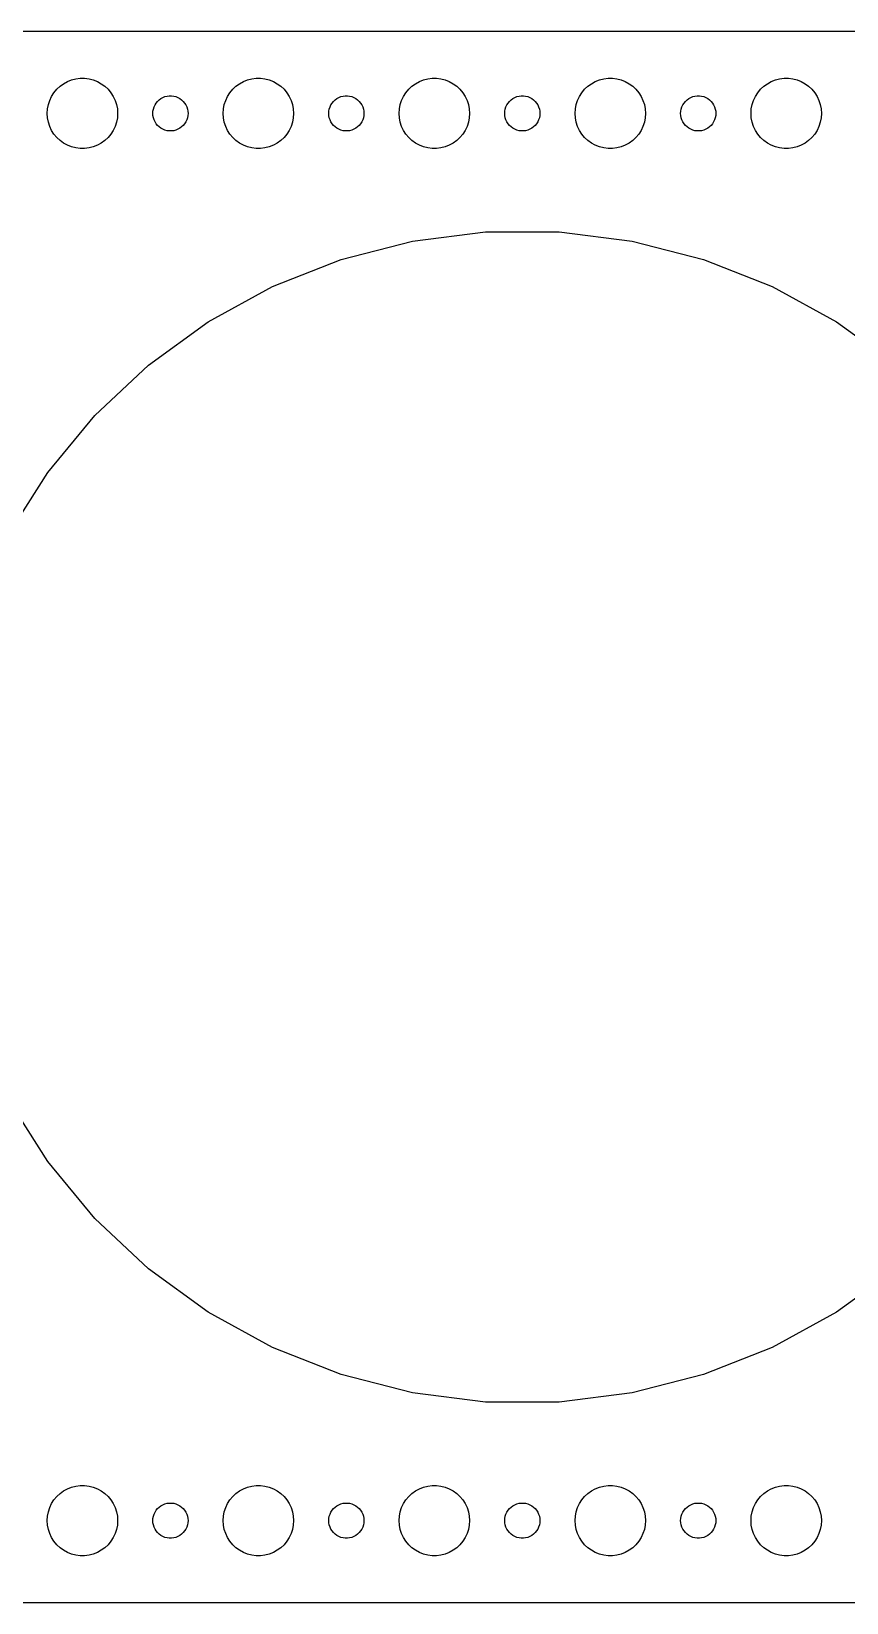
# Model space of a CAD drawing. Header units: metres. Extents: x -270 to 270, y -67 to 67.
# Drawn here: x 63.2 to 132.6, y -67 to 67 of the extents above; entities that cross this region are included whole.
import ezdxf

# ---------------------------------------------------------------- set-up
doc = ezdxf.new("R2010")
doc.units = ezdxf.units.M

msp = doc.modelspace()

# ---------------------------------------------------------------- linework, layer by layer
for p, q in [((264.814, 66.9901), (-264.814, 66.9901)), ((66.9379, 62.9469), (67.3116, 62.9941)), ((67.3116, 62.9941), (67.6884, 62.9941)), ((67.6884, 62.9941), (68.0621, 62.9469)), ((81.9379, 62.9469), (82.3116, 62.9941)), ((82.3116, 62.9941), (82.6884, 62.9941)), ((82.6884, 62.9941), (83.0621, 62.9469)), ((96.9379, 62.9469), (97.3116, 62.9941)), ((97.3116, 62.9941), (97.6884, 62.9941)), ((97.6884, 62.9941), (98.0621, 62.9469)), ((111.938, 62.9469), (112.312, 62.9941)), ((112.312, 62.9941), (112.688, 62.9941)), ((112.688, 62.9941), (113.062, 62.9469)), ((126.938, 62.9469), (127.312, 62.9941)), ((127.312, 62.9941), (127.688, 62.9941)), ((127.688, 62.9941), (128.062, 62.9469)), ((64.8711, 61.4453), (65.073, 61.7634)), ((65.073, 61.7634), (65.3131, 62.0536)), ((65.3131, 62.0536), (65.5877, 62.3115)), ((65.5877, 62.3115), (65.8925, 62.533)), ((65.8925, 62.533), (66.2227, 62.7145)), ((66.2227, 62.7145), (66.573, 62.8532)), ((66.573, 62.8532), (66.9379, 62.9469)), ((68.0621, 62.9469), (68.427, 62.8532)), ((68.427, 62.8532), (68.7773, 62.7145)), ((68.7773, 62.7145), (69.1075, 62.533)), ((69.1075, 62.533), (69.4123, 62.3115)), ((69.4123, 62.3115), (69.6869, 62.0536)), ((69.6869, 62.0536), (69.927, 61.7634)), ((69.927, 61.7634), (70.1289, 61.4453)), ((79.8711, 61.4453), (80.073, 61.7634)), ((80.073, 61.7634), (80.3131, 62.0536)), ((80.3131, 62.0536), (80.5877, 62.3115)), ((80.5877, 62.3115), (80.8925, 62.533)), ((80.8925, 62.533), (81.2227, 62.7145)), ((81.2227, 62.7145), (81.573, 62.8532)), ((81.573, 62.8532), (81.9379, 62.9469)), ((83.0621, 62.9469), (83.427, 62.8532)), ((83.427, 62.8532), (83.7773, 62.7145)), ((83.7773, 62.7145), (84.1075, 62.533)), ((84.1075, 62.533), (84.4123, 62.3115)), ((84.4123, 62.3115), (84.6869, 62.0536)), ((84.6869, 62.0536), (84.927, 61.7634)), ((84.927, 61.7634), (85.1289, 61.4453)), ((94.8711, 61.4453), (95.073, 61.7634)), ((95.073, 61.7634), (95.3131, 62.0536)), ((95.3131, 62.0536), (95.5877, 62.3115)), ((95.5877, 62.3115), (95.8925, 62.533)), ((95.8925, 62.533), (96.2227, 62.7145)), ((96.2227, 62.7145), (96.573, 62.8532)), ((96.573, 62.8532), (96.9379, 62.9469)), ((98.0621, 62.9469), (98.427, 62.8532)), ((98.427, 62.8532), (98.7773, 62.7145)), ((98.7773, 62.7145), (99.1075, 62.533)), ((99.1075, 62.533), (99.4123, 62.3115)), ((99.4123, 62.3115), (99.6869, 62.0536)), ((99.6869, 62.0536), (99.927, 61.7634)), ((99.927, 61.7634), (100.129, 61.4453)), ((109.871, 61.4453), (110.073, 61.7634)), ((110.073, 61.7634), (110.313, 62.0536)), ((110.313, 62.0536), (110.588, 62.3115)), ((110.588, 62.3115), (110.893, 62.533)), ((110.893, 62.533), (111.223, 62.7145)), ((111.223, 62.7145), (111.573, 62.8532)), ((111.573, 62.8532), (111.938, 62.9469)), ((113.062, 62.9469), (113.427, 62.8532)), ((113.427, 62.8532), (113.777, 62.7145)), ((113.777, 62.7145), (114.107, 62.533)), ((114.107, 62.533), (114.412, 62.3115)), ((114.412, 62.3115), (114.687, 62.0536)), ((114.687, 62.0536), (114.927, 61.7634)), ((114.927, 61.7634), (115.129, 61.4453)), ((124.871, 61.4453), (125.073, 61.7634)), ((125.073, 61.7634), (125.313, 62.0536)), ((125.313, 62.0536), (125.588, 62.3115)), ((125.588, 62.3115), (125.893, 62.533)), ((125.893, 62.533), (126.223, 62.7145)), ((126.223, 62.7145), (126.573, 62.8532)), ((126.573, 62.8532), (126.938, 62.9469)), ((128.062, 62.9469), (128.427, 62.8532)), ((128.427, 62.8532), (128.777, 62.7145)), ((128.777, 62.7145), (129.107, 62.533)), ((129.107, 62.533), (129.412, 62.3115)), ((129.412, 62.3115), (129.687, 62.0536)), ((129.687, 62.0536), (129.927, 61.7634)), ((129.927, 61.7634), (130.129, 61.4453)), ((64.5, 60), (64.5237, 60.376)), ((64.5237, 60.376), (64.5943, 60.7461)), ((64.5943, 60.7461), (64.7107, 61.1044)), ((64.7107, 61.1044), (64.8711, 61.4453)), ((70.1289, 61.4453), (70.2893, 61.1044)), ((70.2893, 61.1044), (70.4057, 60.7461)), ((70.4057, 60.7461), (70.4763, 60.376)), ((70.4763, 60.376), (70.5, 60)), ((73.5118, 60.188), (73.5471, 60.373)), ((73.5471, 60.373), (73.6053, 60.5522)), ((73.6053, 60.5522), (73.6855, 60.7226)), ((73.6855, 60.7226), (73.7865, 60.8817)), ((73.7865, 60.8817), (73.9065, 61.0268)), ((73.9065, 61.0268), (74.0439, 61.1558)), ((74.0439, 61.1558), (74.1963, 61.2665)), ((74.1963, 61.2665), (74.3613, 61.3572)), ((74.3613, 61.3572), (74.5365, 61.4266)), ((74.5365, 61.4266), (74.7189, 61.4734)), ((74.7189, 61.4734), (74.9058, 61.497)), ((74.9058, 61.497), (75.0942, 61.497)), ((75.0942, 61.497), (75.2811, 61.4734)), ((75.2811, 61.4734), (75.4635, 61.4266)), ((75.4635, 61.4266), (75.6387, 61.3572)), ((75.6387, 61.3572), (75.8037, 61.2665)), ((75.8037, 61.2665), (75.9561, 61.1558)), ((75.9561, 61.1558), (76.0934, 61.0268)), ((76.0934, 61.0268), (76.2135, 60.8817)), ((76.2135, 60.8817), (76.3145, 60.7226)), ((76.3145, 60.7226), (76.3947, 60.5522)), ((76.3947, 60.5522), (76.4529, 60.373)), ((76.4529, 60.373), (76.4882, 60.188)), ((79.5, 60), (79.5237, 60.376)), ((79.5237, 60.376), (79.5943, 60.7461)), ((79.5943, 60.7461), (79.7107, 61.1044)), ((79.7107, 61.1044), (79.8711, 61.4453)), ((85.1289, 61.4453), (85.2893, 61.1044)), ((85.2893, 61.1044), (85.4057, 60.7461)), ((85.4057, 60.7461), (85.4763, 60.376)), ((85.4763, 60.376), (85.5, 60)), ((88.5118, 60.188), (88.5471, 60.373)), ((88.5471, 60.373), (88.6053, 60.5522)), ((88.6053, 60.5522), (88.6855, 60.7226)), ((88.6855, 60.7226), (88.7865, 60.8817)), ((88.7865, 60.8817), (88.9065, 61.0268)), ((88.9065, 61.0268), (89.0439, 61.1558)), ((89.0439, 61.1558), (89.1963, 61.2665)), ((89.1963, 61.2665), (89.3613, 61.3572)), ((89.3613, 61.3572), (89.5365, 61.4266)), ((89.5365, 61.4266), (89.7189, 61.4734)), ((89.7189, 61.4734), (89.9058, 61.497)), ((89.9058, 61.497), (90.0942, 61.497)), ((90.0942, 61.497), (90.2811, 61.4734)), ((90.2811, 61.4734), (90.4635, 61.4266)), ((90.4635, 61.4266), (90.6387, 61.3572)), ((90.6387, 61.3572), (90.8037, 61.2665)), ((90.8037, 61.2665), (90.9561, 61.1558)), ((90.9561, 61.1558), (91.0934, 61.0268)), ((91.0934, 61.0268), (91.2135, 60.8817)), ((91.2135, 60.8817), (91.3145, 60.7226)), ((91.3145, 60.7226), (91.3947, 60.5522)), ((91.3947, 60.5522), (91.4529, 60.373)), ((91.4529, 60.373), (91.4882, 60.188)), ((94.5, 60), (94.5237, 60.376)), ((94.5237, 60.376), (94.5943, 60.7461)), ((94.5943, 60.7461), (94.7107, 61.1044)), ((94.7107, 61.1044), (94.8711, 61.4453)), ((100.129, 61.4453), (100.289, 61.1044)), ((100.289, 61.1044), (100.406, 60.7461)), ((100.406, 60.7461), (100.476, 60.376)), ((100.476, 60.376), (100.5, 60)), ((103.512, 60.188), (103.547, 60.373)), ((103.547, 60.373), (103.605, 60.5522)), ((103.605, 60.5522), (103.686, 60.7226)), ((103.686, 60.7226), (103.786, 60.8817)), ((103.786, 60.8817), (103.907, 61.0268)), ((103.907, 61.0268), (104.044, 61.1558)), ((104.044, 61.1558), (104.196, 61.2665)), ((104.196, 61.2665), (104.361, 61.3572)), ((104.361, 61.3572), (104.536, 61.4266)), ((104.536, 61.4266), (104.719, 61.4734)), ((104.719, 61.4734), (104.906, 61.497)), ((104.906, 61.497), (105.094, 61.497)), ((105.094, 61.497), (105.281, 61.4734)), ((105.281, 61.4734), (105.464, 61.4266)), ((105.464, 61.4266), (105.639, 61.3572)), ((105.639, 61.3572), (105.804, 61.2665)), ((105.804, 61.2665), (105.956, 61.1558)), ((105.956, 61.1558), (106.093, 61.0268)), ((106.093, 61.0268), (106.214, 60.8817)), ((106.214, 60.8817), (106.314, 60.7226)), ((106.314, 60.7226), (106.395, 60.5522)), ((106.395, 60.5522), (106.453, 60.373)), ((106.453, 60.373), (106.488, 60.188)), ((109.5, 60), (109.524, 60.376)), ((109.524, 60.376), (109.594, 60.7461)), ((109.594, 60.7461), (109.711, 61.1044)), ((109.711, 61.1044), (109.871, 61.4453)), ((115.129, 61.4453), (115.289, 61.1044)), ((115.289, 61.1044), (115.406, 60.7461)), ((115.406, 60.7461), (115.476, 60.376)), ((115.476, 60.376), (115.5, 60)), ((118.512, 60.188), (118.547, 60.373)), ((118.547, 60.373), (118.605, 60.5522)), ((118.605, 60.5522), (118.686, 60.7226)), ((118.686, 60.7226), (118.786, 60.8817)), ((118.786, 60.8817), (118.907, 61.0268)), ((118.907, 61.0268), (119.044, 61.1558)), ((119.044, 61.1558), (119.196, 61.2665)), ((119.196, 61.2665), (119.361, 61.3572)), ((119.361, 61.3572), (119.536, 61.4266)), ((119.536, 61.4266), (119.719, 61.4734)), ((119.719, 61.4734), (119.906, 61.497)), ((119.906, 61.497), (120.094, 61.497)), ((120.094, 61.497), (120.281, 61.4734)), ((120.281, 61.4734), (120.464, 61.4266)), ((120.464, 61.4266), (120.639, 61.3572)), ((120.639, 61.3572), (120.804, 61.2665)), ((120.804, 61.2665), (120.956, 61.1558)), ((120.956, 61.1558), (121.093, 61.0268)), ((121.093, 61.0268), (121.214, 60.8817)), ((121.214, 60.8817), (121.314, 60.7226)), ((121.314, 60.7226), (121.395, 60.5522)), ((121.395, 60.5522), (121.453, 60.373)), ((121.453, 60.373), (121.488, 60.188)), ((124.5, 60), (124.524, 60.376)), ((124.524, 60.376), (124.594, 60.7461)), ((124.594, 60.7461), (124.711, 61.1044)), ((124.711, 61.1044), (124.871, 61.4453)), ((130.129, 61.4453), (130.289, 61.1044)), ((130.289, 61.1044), (130.406, 60.7461)), ((130.406, 60.7461), (130.476, 60.376)), ((130.476, 60.376), (130.5, 60)), ((64.5237, 59.624), (64.5, 60)), ((64.5943, 59.2539), (64.5237, 59.624)), ((64.7107, 58.8956), (64.5943, 59.2539)), ((70.4057, 59.2539), (70.2893, 58.8956)), ((70.4763, 59.624), (70.4057, 59.2539)), ((70.5, 60), (70.4763, 59.624)), ((73.5, 60), (73.5118, 60.188)), ((73.5118, 59.812), (73.5, 60)), ((73.5471, 59.627), (73.5118, 59.812)), ((73.6053, 59.4478), (73.5471, 59.627)), ((73.6855, 59.2774), (73.6053, 59.4478)), ((73.7865, 59.1183), (73.6855, 59.2774)), ((73.9065, 58.9732), (73.7865, 59.1183)), ((74.0439, 58.8442), (73.9065, 58.9732)), ((76.0934, 58.9732), (75.9561, 58.8442)), ((76.2135, 59.1183), (76.0934, 58.9732)), ((76.3145, 59.2774), (76.2135, 59.1183)), ((76.3947, 59.4478), (76.3145, 59.2774)), ((76.4529, 59.627), (76.3947, 59.4478)), ((76.4882, 59.812), (76.4529, 59.627)), ((76.4882, 60.188), (76.5, 60)), ((76.5, 60), (76.4882, 59.812)), ((79.5237, 59.624), (79.5, 60)), ((79.5943, 59.2539), (79.5237, 59.624)), ((79.7107, 58.8956), (79.5943, 59.2539)), ((85.4057, 59.2539), (85.2893, 58.8956)), ((85.4763, 59.624), (85.4057, 59.2539)), ((85.5, 60), (85.4763, 59.624)), ((88.5, 60), (88.5118, 60.188)), ((88.5118, 59.812), (88.5, 60)), ((88.5471, 59.627), (88.5118, 59.812)), ((88.6053, 59.4478), (88.5471, 59.627)), ((88.6855, 59.2774), (88.6053, 59.4478)), ((88.7865, 59.1183), (88.6855, 59.2774)), ((88.9065, 58.9732), (88.7865, 59.1183)), ((89.0439, 58.8442), (88.9065, 58.9732)), ((91.0934, 58.9732), (90.9561, 58.8442)), ((91.2135, 59.1183), (91.0934, 58.9732)), ((91.3145, 59.2774), (91.2135, 59.1183)), ((91.3947, 59.4478), (91.3145, 59.2774)), ((91.4529, 59.627), (91.3947, 59.4478)), ((91.4882, 59.812), (91.4529, 59.627)), ((91.4882, 60.188), (91.5, 60)), ((91.5, 60), (91.4882, 59.812)), ((94.5237, 59.624), (94.5, 60)), ((94.5943, 59.2539), (94.5237, 59.624)), ((94.7107, 58.8956), (94.5943, 59.2539)), ((100.406, 59.2539), (100.289, 58.8956)), ((100.476, 59.624), (100.406, 59.2539)), ((100.5, 60), (100.476, 59.624)), ((103.5, 60), (103.512, 60.188)), ((103.512, 59.812), (103.5, 60)), ((103.547, 59.627), (103.512, 59.812)), ((103.605, 59.4478), (103.547, 59.627)), ((103.686, 59.2774), (103.605, 59.4478)), ((103.786, 59.1183), (103.686, 59.2774)), ((103.907, 58.9732), (103.786, 59.1183)), ((104.044, 58.8442), (103.907, 58.9732)), ((106.093, 58.9732), (105.956, 58.8442)), ((106.214, 59.1183), (106.093, 58.9732)), ((106.314, 59.2774), (106.214, 59.1183)), ((106.395, 59.4478), (106.314, 59.2774)), ((106.453, 59.627), (106.395, 59.4478)), ((106.488, 59.812), (106.453, 59.627)), ((106.488, 60.188), (106.5, 60)), ((106.5, 60), (106.488, 59.812)), ((109.524, 59.624), (109.5, 60)), ((109.594, 59.2539), (109.524, 59.624)), ((109.711, 58.8956), (109.594, 59.2539)), ((115.406, 59.2539), (115.289, 58.8956)), ((115.476, 59.624), (115.406, 59.2539)), ((115.5, 60), (115.476, 59.624)), ((118.5, 60), (118.512, 60.188)), ((118.512, 59.812), (118.5, 60)), ((118.547, 59.627), (118.512, 59.812)), ((118.605, 59.4478), (118.547, 59.627)), ((118.686, 59.2774), (118.605, 59.4478)), ((118.786, 59.1183), (118.686, 59.2774)), ((118.907, 58.9732), (118.786, 59.1183)), ((119.044, 58.8442), (118.907, 58.9732)), ((121.093, 58.9732), (120.956, 58.8442)), ((121.214, 59.1183), (121.093, 58.9732)), ((121.314, 59.2774), (121.214, 59.1183)), ((121.395, 59.4478), (121.314, 59.2774)), ((121.453, 59.627), (121.395, 59.4478)), ((121.488, 59.812), (121.453, 59.627)), ((121.488, 60.188), (121.5, 60)), ((121.5, 60), (121.488, 59.812)), ((124.524, 59.624), (124.5, 60)), ((124.594, 59.2539), (124.524, 59.624)), ((124.711, 58.8956), (124.594, 59.2539)), ((130.406, 59.2539), (130.289, 58.8956)), ((130.476, 59.624), (130.406, 59.2539)), ((130.5, 60), (130.476, 59.624)), ((64.8711, 58.5547), (64.7107, 58.8956)), ((65.073, 58.2366), (64.8711, 58.5547)), ((65.3131, 57.9464), (65.073, 58.2366)), ((65.5877, 57.6885), (65.3131, 57.9464)), ((65.8925, 57.467), (65.5877, 57.6885)), ((69.4123, 57.6885), (69.1075, 57.467)), ((69.6869, 57.9464), (69.4123, 57.6885)), ((69.927, 58.2366), (69.6869, 57.9464)), ((70.1289, 58.5547), (69.927, 58.2366)), ((70.2893, 58.8956), (70.1289, 58.5547)), ((74.1963, 58.7335), (74.0439, 58.8442)), ((74.3613, 58.6428), (74.1963, 58.7335)), ((74.5365, 58.5734), (74.3613, 58.6428)), ((74.7189, 58.5266), (74.5365, 58.5734)), ((74.9058, 58.503), (74.7189, 58.5266)), ((75.0942, 58.503), (74.9058, 58.503)), ((75.2811, 58.5266), (75.0942, 58.503)), ((75.4635, 58.5734), (75.2811, 58.5266)), ((75.6387, 58.6428), (75.4635, 58.5734)), ((75.8037, 58.7335), (75.6387, 58.6428)), ((75.9561, 58.8442), (75.8037, 58.7335)), ((79.8711, 58.5547), (79.7107, 58.8956)), ((80.073, 58.2366), (79.8711, 58.5547)), ((80.3131, 57.9464), (80.073, 58.2366)), ((80.5877, 57.6885), (80.3131, 57.9464)), ((80.8925, 57.467), (80.5877, 57.6885)), ((84.4123, 57.6885), (84.1075, 57.467)), ((84.6869, 57.9464), (84.4123, 57.6885)), ((84.927, 58.2366), (84.6869, 57.9464)), ((85.1289, 58.5547), (84.927, 58.2366)), ((85.2893, 58.8956), (85.1289, 58.5547)), ((89.1963, 58.7335), (89.0439, 58.8442)), ((89.3613, 58.6428), (89.1963, 58.7335)), ((89.5365, 58.5734), (89.3613, 58.6428)), ((89.7189, 58.5266), (89.5365, 58.5734)), ((89.9058, 58.503), (89.7189, 58.5266)), ((90.0942, 58.503), (89.9058, 58.503)), ((90.2811, 58.5266), (90.0942, 58.503)), ((90.4635, 58.5734), (90.2811, 58.5266)), ((90.6387, 58.6428), (90.4635, 58.5734)), ((90.8037, 58.7335), (90.6387, 58.6428)), ((90.9561, 58.8442), (90.8037, 58.7335)), ((94.8711, 58.5547), (94.7107, 58.8956)), ((95.073, 58.2366), (94.8711, 58.5547)), ((95.3131, 57.9464), (95.073, 58.2366)), ((95.5877, 57.6885), (95.3131, 57.9464)), ((95.8925, 57.467), (95.5877, 57.6885)), ((99.4123, 57.6885), (99.1075, 57.467)), ((99.6869, 57.9464), (99.4123, 57.6885)), ((99.927, 58.2366), (99.6869, 57.9464)), ((100.129, 58.5547), (99.927, 58.2366)), ((100.289, 58.8956), (100.129, 58.5547)), ((104.196, 58.7335), (104.044, 58.8442)), ((104.361, 58.6428), (104.196, 58.7335)), ((104.536, 58.5734), (104.361, 58.6428)), ((104.719, 58.5266), (104.536, 58.5734)), ((104.906, 58.503), (104.719, 58.5266)), ((105.094, 58.503), (104.906, 58.503)), ((105.281, 58.5266), (105.094, 58.503)), ((105.464, 58.5734), (105.281, 58.5266)), ((105.639, 58.6428), (105.464, 58.5734)), ((105.804, 58.7335), (105.639, 58.6428)), ((105.956, 58.8442), (105.804, 58.7335)), ((109.871, 58.5547), (109.711, 58.8956)), ((110.073, 58.2366), (109.871, 58.5547)), ((110.313, 57.9464), (110.073, 58.2366)), ((110.588, 57.6885), (110.313, 57.9464)), ((110.893, 57.467), (110.588, 57.6885)), ((114.412, 57.6885), (114.107, 57.467)), ((114.687, 57.9464), (114.412, 57.6885)), ((114.927, 58.2366), (114.687, 57.9464)), ((115.129, 58.5547), (114.927, 58.2366)), ((115.289, 58.8956), (115.129, 58.5547)), ((119.196, 58.7335), (119.044, 58.8442)), ((119.361, 58.6428), (119.196, 58.7335)), ((119.536, 58.5734), (119.361, 58.6428)), ((119.719, 58.5266), (119.536, 58.5734)), ((119.906, 58.503), (119.719, 58.5266)), ((120.094, 58.503), (119.906, 58.503)), ((120.281, 58.5266), (120.094, 58.503)), ((120.464, 58.5734), (120.281, 58.5266)), ((120.639, 58.6428), (120.464, 58.5734)), ((120.804, 58.7335), (120.639, 58.6428)), ((120.956, 58.8442), (120.804, 58.7335)), ((124.871, 58.5547), (124.711, 58.8956)), ((125.073, 58.2366), (124.871, 58.5547)), ((125.313, 57.9464), (125.073, 58.2366)), ((125.588, 57.6885), (125.313, 57.9464)), ((125.893, 57.467), (125.588, 57.6885)), ((129.412, 57.6885), (129.107, 57.467)), ((129.687, 57.9464), (129.412, 57.6885)), ((129.927, 58.2366), (129.687, 57.9464)), ((130.129, 58.5547), (129.927, 58.2366)), ((130.289, 58.8956), (130.129, 58.5547)), ((66.2227, 57.2855), (65.8925, 57.467)), ((66.573, 57.1468), (66.2227, 57.2855)), ((66.9379, 57.0531), (66.573, 57.1468)), ((67.3116, 57.0059), (66.9379, 57.0531)), ((67.6884, 57.0059), (67.3116, 57.0059)), ((68.0621, 57.0531), (67.6884, 57.0059)), ((68.427, 57.1468), (68.0621, 57.0531)), ((68.7773, 57.2855), (68.427, 57.1468)), ((69.1075, 57.467), (68.7773, 57.2855)), ((81.2227, 57.2855), (80.8925, 57.467)), ((81.573, 57.1468), (81.2227, 57.2855)), ((81.9379, 57.0531), (81.573, 57.1468)), ((82.3116, 57.0059), (81.9379, 57.0531)), ((82.6884, 57.0059), (82.3116, 57.0059)), ((83.0621, 57.0531), (82.6884, 57.0059)), ((83.427, 57.1468), (83.0621, 57.0531)), ((83.7773, 57.2855), (83.427, 57.1468)), ((84.1075, 57.467), (83.7773, 57.2855)), ((96.2227, 57.2855), (95.8925, 57.467)), ((96.573, 57.1468), (96.2227, 57.2855)), ((96.9379, 57.0531), (96.573, 57.1468)), ((97.3116, 57.0059), (96.9379, 57.0531)), ((97.6884, 57.0059), (97.3116, 57.0059)), ((98.0621, 57.0531), (97.6884, 57.0059)), ((98.427, 57.1468), (98.0621, 57.0531)), ((98.7773, 57.2855), (98.427, 57.1468)), ((99.1075, 57.467), (98.7773, 57.2855)), ((111.223, 57.2855), (110.893, 57.467)), ((111.573, 57.1468), (111.223, 57.2855)), ((111.938, 57.0531), (111.573, 57.1468)), ((112.312, 57.0059), (111.938, 57.0531)), ((112.688, 57.0059), (112.312, 57.0059)), ((113.062, 57.0531), (112.688, 57.0059)), ((113.427, 57.1468), (113.062, 57.0531)), ((113.777, 57.2855), (113.427, 57.1468)), ((114.107, 57.467), (113.777, 57.2855)), ((126.223, 57.2855), (125.893, 57.467)), ((126.573, 57.1468), (126.223, 57.2855)), ((126.938, 57.0531), (126.573, 57.1468)), ((127.312, 57.0059), (126.938, 57.0531)), ((127.688, 57.0059), (127.312, 57.0059)), ((128.062, 57.0531), (127.688, 57.0059)), ((128.427, 57.1468), (128.062, 57.0531)), ((128.777, 57.2855), (128.427, 57.1468)), ((129.107, 57.467), (128.777, 57.2855)), ((95.6309, 49.1143), (101.86, 49.9013)), ((101.86, 49.9013), (108.14, 49.9013)), ((108.14, 49.9013), (114.369, 49.1143)), ((89.5491, 47.5528), (95.6309, 49.1143)), ((114.369, 49.1143), (120.451, 47.5528)), ((83.711, 45.2413), (89.5491, 47.5528)), ((120.451, 47.5528), (126.289, 45.2413)), ((78.2087, 42.2164), (83.711, 45.2413)), ((126.289, 45.2413), (131.791, 42.2164)), ((73.1288, 38.5257), (78.2087, 42.2164)), ((131.791, 42.2164), (136.871, 38.5257)), ((68.5516, 34.2274), (73.1288, 38.5257)), ((64.5491, 29.3893), (68.5516, 34.2274)), ((61.1847, 24.0877), (64.5491, 29.3893)), ((64.5491, -29.3893), (61.1847, -24.0877)), ((68.5516, -34.2274), (64.5491, -29.3893)), ((73.1288, -38.5257), (68.5516, -34.2274)), ((78.2087, -42.2164), (73.1288, -38.5257)), ((136.871, -38.5257), (131.791, -42.2164)), ((83.711, -45.2413), (78.2087, -42.2164)), ((131.791, -42.2164), (126.289, -45.2413)), ((89.5491, -47.5528), (83.711, -45.2413)), ((126.289, -45.2413), (120.451, -47.5528)), ((95.6309, -49.1143), (89.5491, -47.5528)), ((120.451, -47.5528), (114.369, -49.1143)), ((101.86, -49.9013), (95.6309, -49.1143)), ((114.369, -49.1143), (108.14, -49.9013)), ((108.14, -49.9013), (101.86, -49.9013)), ((65.5877, -57.6885), (65.8925, -57.467)), ((65.8925, -57.467), (66.2227, -57.2855)), ((66.2227, -57.2855), (66.573, -57.1468)), ((66.573, -57.1468), (66.9379, -57.0531)), ((66.9379, -57.0531), (67.3116, -57.0059)), ((67.3116, -57.0059), (67.6884, -57.0059)), ((67.6884, -57.0059), (68.0621, -57.0531)), ((68.0621, -57.0531), (68.427, -57.1468)), ((68.427, -57.1468), (68.7773, -57.2855)), ((68.7773, -57.2855), (69.1075, -57.467)), ((69.1075, -57.467), (69.4123, -57.6885)), ((80.5877, -57.6885), (80.8925, -57.467)), ((80.8925, -57.467), (81.2227, -57.2855)), ((81.2227, -57.2855), (81.573, -57.1468)), ((81.573, -57.1468), (81.9379, -57.0531)), ((81.9379, -57.0531), (82.3116, -57.0059)), ((82.3116, -57.0059), (82.6884, -57.0059)), ((82.6884, -57.0059), (83.0621, -57.0531)), ((83.0621, -57.0531), (83.427, -57.1468)), ((83.427, -57.1468), (83.7773, -57.2855)), ((83.7773, -57.2855), (84.1075, -57.467)), ((84.1075, -57.467), (84.4123, -57.6885)), ((95.5877, -57.6885), (95.8925, -57.467)), ((95.8925, -57.467), (96.2227, -57.2855)), ((96.2227, -57.2855), (96.573, -57.1468)), ((96.573, -57.1468), (96.9379, -57.0531)), ((96.9379, -57.0531), (97.3116, -57.0059)), ((97.3116, -57.0059), (97.6884, -57.0059)), ((97.6884, -57.0059), (98.0621, -57.0531)), ((98.0621, -57.0531), (98.427, -57.1468)), ((98.427, -57.1468), (98.7773, -57.2855)), ((98.7773, -57.2855), (99.1075, -57.467)), ((99.1075, -57.467), (99.4123, -57.6885)), ((110.588, -57.6885), (110.893, -57.467)), ((110.893, -57.467), (111.223, -57.2855)), ((111.223, -57.2855), (111.573, -57.1468)), ((111.573, -57.1468), (111.938, -57.0531)), ((111.938, -57.0531), (112.312, -57.0059)), ((112.312, -57.0059), (112.688, -57.0059)), ((112.688, -57.0059), (113.062, -57.0531)), ((113.062, -57.0531), (113.427, -57.1468)), ((113.427, -57.1468), (113.777, -57.2855)), ((113.777, -57.2855), (114.107, -57.467)), ((114.107, -57.467), (114.412, -57.6885)), ((125.588, -57.6885), (125.893, -57.467)), ((125.893, -57.467), (126.223, -57.2855)), ((126.223, -57.2855), (126.573, -57.1468)), ((126.573, -57.1468), (126.938, -57.0531)), ((126.938, -57.0531), (127.312, -57.0059)), ((127.312, -57.0059), (127.688, -57.0059)), ((127.688, -57.0059), (128.062, -57.0531)), ((128.062, -57.0531), (128.427, -57.1468)), ((128.427, -57.1468), (128.777, -57.2855)), ((128.777, -57.2855), (129.107, -57.467)), ((129.107, -57.467), (129.412, -57.6885)), ((64.5943, -59.2539), (64.7107, -58.8956)), ((64.7107, -58.8956), (64.8711, -58.5547)), ((64.8711, -58.5547), (65.073, -58.2366)), ((65.073, -58.2366), (65.3131, -57.9464)), ((65.3131, -57.9464), (65.5877, -57.6885)), ((69.4123, -57.6885), (69.6869, -57.9464)), ((69.6869, -57.9464), (69.927, -58.2366)), ((69.927, -58.2366), (70.1289, -58.5547)), ((70.1289, -58.5547), (70.2893, -58.8956)), ((70.2893, -58.8956), (70.4057, -59.2539)), ((73.9065, -58.9732), (74.0439, -58.8442)), ((74.0439, -58.8442), (74.1963, -58.7335)), ((74.1963, -58.7335), (74.3613, -58.6428)), ((74.3613, -58.6428), (74.5365, -58.5734)), ((74.5365, -58.5734), (74.7189, -58.5266)), ((74.7189, -58.5266), (74.9058, -58.503)), ((74.9058, -58.503), (75.0942, -58.503)), ((75.0942, -58.503), (75.2811, -58.5266)), ((75.2811, -58.5266), (75.4635, -58.5734)), ((75.4635, -58.5734), (75.6387, -58.6428)), ((75.6387, -58.6428), (75.8037, -58.7335)), ((75.8037, -58.7335), (75.9561, -58.8442)), ((75.9561, -58.8442), (76.0934, -58.9732)), ((79.5943, -59.2539), (79.7107, -58.8956)), ((79.7107, -58.8956), (79.8711, -58.5547)), ((79.8711, -58.5547), (80.073, -58.2366)), ((80.073, -58.2366), (80.3131, -57.9464)), ((80.3131, -57.9464), (80.5877, -57.6885)), ((84.4123, -57.6885), (84.6869, -57.9464)), ((84.6869, -57.9464), (84.927, -58.2366)), ((84.927, -58.2366), (85.1289, -58.5547)), ((85.1289, -58.5547), (85.2893, -58.8956)), ((85.2893, -58.8956), (85.4057, -59.2539)), ((88.9065, -58.9732), (89.0439, -58.8442)), ((89.0439, -58.8442), (89.1963, -58.7335)), ((89.1963, -58.7335), (89.3613, -58.6428)), ((89.3613, -58.6428), (89.5365, -58.5734)), ((89.5365, -58.5734), (89.7189, -58.5266)), ((89.7189, -58.5266), (89.9058, -58.503)), ((89.9058, -58.503), (90.0942, -58.503)), ((90.0942, -58.503), (90.2811, -58.5266)), ((90.2811, -58.5266), (90.4635, -58.5734)), ((90.4635, -58.5734), (90.6387, -58.6428)), ((90.6387, -58.6428), (90.8037, -58.7335)), ((90.8037, -58.7335), (90.9561, -58.8442)), ((90.9561, -58.8442), (91.0934, -58.9732)), ((94.5943, -59.2539), (94.7107, -58.8956)), ((94.7107, -58.8956), (94.8711, -58.5547)), ((94.8711, -58.5547), (95.073, -58.2366)), ((95.073, -58.2366), (95.3131, -57.9464)), ((95.3131, -57.9464), (95.5877, -57.6885)), ((99.4123, -57.6885), (99.6869, -57.9464)), ((99.6869, -57.9464), (99.927, -58.2366)), ((99.927, -58.2366), (100.129, -58.5547)), ((100.129, -58.5547), (100.289, -58.8956)), ((100.289, -58.8956), (100.406, -59.2539)), ((103.907, -58.9732), (104.044, -58.8442)), ((104.044, -58.8442), (104.196, -58.7335)), ((104.196, -58.7335), (104.361, -58.6428)), ((104.361, -58.6428), (104.536, -58.5734)), ((104.536, -58.5734), (104.719, -58.5266)), ((104.719, -58.5266), (104.906, -58.503)), ((104.906, -58.503), (105.094, -58.503)), ((105.094, -58.503), (105.281, -58.5266)), ((105.281, -58.5266), (105.464, -58.5734)), ((105.464, -58.5734), (105.639, -58.6428)), ((105.639, -58.6428), (105.804, -58.7335)), ((105.804, -58.7335), (105.956, -58.8442)), ((105.956, -58.8442), (106.093, -58.9732)), ((109.594, -59.2539), (109.711, -58.8956)), ((109.711, -58.8956), (109.871, -58.5547)), ((109.871, -58.5547), (110.073, -58.2366)), ((110.073, -58.2366), (110.313, -57.9464)), ((110.313, -57.9464), (110.588, -57.6885)), ((114.412, -57.6885), (114.687, -57.9464)), ((114.687, -57.9464), (114.927, -58.2366)), ((114.927, -58.2366), (115.129, -58.5547)), ((115.129, -58.5547), (115.289, -58.8956)), ((115.289, -58.8956), (115.406, -59.2539)), ((118.907, -58.9732), (119.044, -58.8442)), ((119.044, -58.8442), (119.196, -58.7335)), ((119.196, -58.7335), (119.361, -58.6428)), ((119.361, -58.6428), (119.536, -58.5734)), ((119.536, -58.5734), (119.719, -58.5266)), ((119.719, -58.5266), (119.906, -58.503)), ((119.906, -58.503), (120.094, -58.503)), ((120.094, -58.503), (120.281, -58.5266)), ((120.281, -58.5266), (120.464, -58.5734)), ((120.464, -58.5734), (120.639, -58.6428)), ((120.639, -58.6428), (120.804, -58.7335)), ((120.804, -58.7335), (120.956, -58.8442)), ((120.956, -58.8442), (121.093, -58.9732)), ((124.594, -59.2539), (124.711, -58.8956)), ((124.711, -58.8956), (124.871, -58.5547)), ((124.871, -58.5547), (125.073, -58.2366)), ((125.073, -58.2366), (125.313, -57.9464)), ((125.313, -57.9464), (125.588, -57.6885)), ((129.412, -57.6885), (129.687, -57.9464)), ((129.687, -57.9464), (129.927, -58.2366)), ((129.927, -58.2366), (130.129, -58.5547)), ((130.129, -58.5547), (130.289, -58.8956)), ((130.289, -58.8956), (130.406, -59.2539)), ((64.5, -60), (64.5237, -59.624)), ((64.5237, -60.376), (64.5, -60)), ((64.5237, -59.624), (64.5943, -59.2539)), ((70.4057, -59.2539), (70.4763, -59.624)), ((70.4763, -59.624), (70.5, -60)), ((70.5, -60), (70.4763, -60.376)), ((73.5, -60), (73.5118, -59.812)), ((73.5118, -60.188), (73.5, -60)), ((73.5118, -59.812), (73.5471, -59.627)), ((73.5471, -60.373), (73.5118, -60.188)), ((73.5471, -59.627), (73.6053, -59.4478)), ((73.6053, -59.4478), (73.6855, -59.2774)), ((73.6855, -59.2774), (73.7865, -59.1183)), ((73.7865, -59.1183), (73.9065, -58.9732)), ((76.0934, -58.9732), (76.2135, -59.1183)), ((76.2135, -59.1183), (76.3145, -59.2774)), ((76.3145, -59.2774), (76.3947, -59.4478)), ((76.3947, -59.4478), (76.4529, -59.627)), ((76.4529, -59.627), (76.4882, -59.812)), ((76.4882, -60.188), (76.4529, -60.373)), ((76.4882, -59.812), (76.5, -60)), ((76.5, -60), (76.4882, -60.188)), ((79.5, -60), (79.5237, -59.624)), ((79.5237, -60.376), (79.5, -60)), ((79.5237, -59.624), (79.5943, -59.2539)), ((85.4057, -59.2539), (85.4763, -59.624)), ((85.4763, -59.624), (85.5, -60)), ((85.5, -60), (85.4763, -60.376)), ((88.5, -60), (88.5118, -59.812)), ((88.5118, -60.188), (88.5, -60)), ((88.5118, -59.812), (88.5471, -59.627)), ((88.5471, -60.373), (88.5118, -60.188)), ((88.5471, -59.627), (88.6053, -59.4478)), ((88.6053, -59.4478), (88.6855, -59.2774)), ((88.6855, -59.2774), (88.7865, -59.1183)), ((88.7865, -59.1183), (88.9065, -58.9732)), ((91.0934, -58.9732), (91.2135, -59.1183)), ((91.2135, -59.1183), (91.3145, -59.2774)), ((91.3145, -59.2774), (91.3947, -59.4478)), ((91.3947, -59.4478), (91.4529, -59.627)), ((91.4529, -59.627), (91.4882, -59.812)), ((91.4882, -60.188), (91.4529, -60.373)), ((91.4882, -59.812), (91.5, -60)), ((91.5, -60), (91.4882, -60.188)), ((94.5, -60), (94.5237, -59.624)), ((94.5237, -60.376), (94.5, -60)), ((94.5237, -59.624), (94.5943, -59.2539)), ((100.406, -59.2539), (100.476, -59.624)), ((100.476, -59.624), (100.5, -60)), ((100.5, -60), (100.476, -60.376)), ((103.5, -60), (103.512, -59.812)), ((103.512, -60.188), (103.5, -60)), ((103.512, -59.812), (103.547, -59.627)), ((103.547, -60.373), (103.512, -60.188)), ((103.547, -59.627), (103.605, -59.4478)), ((103.605, -59.4478), (103.686, -59.2774)), ((103.686, -59.2774), (103.786, -59.1183)), ((103.786, -59.1183), (103.907, -58.9732)), ((106.093, -58.9732), (106.214, -59.1183)), ((106.214, -59.1183), (106.314, -59.2774)), ((106.314, -59.2774), (106.395, -59.4478)), ((106.395, -59.4478), (106.453, -59.627)), ((106.453, -59.627), (106.488, -59.812)), ((106.488, -60.188), (106.453, -60.373)), ((106.488, -59.812), (106.5, -60)), ((106.5, -60), (106.488, -60.188)), ((109.5, -60), (109.524, -59.624)), ((109.524, -60.376), (109.5, -60)), ((109.524, -59.624), (109.594, -59.2539)), ((115.406, -59.2539), (115.476, -59.624)), ((115.476, -59.624), (115.5, -60)), ((115.5, -60), (115.476, -60.376)), ((118.5, -60), (118.512, -59.812)), ((118.512, -60.188), (118.5, -60)), ((118.512, -59.812), (118.547, -59.627)), ((118.547, -60.373), (118.512, -60.188)), ((118.547, -59.627), (118.605, -59.4478)), ((118.605, -59.4478), (118.686, -59.2774)), ((118.686, -59.2774), (118.786, -59.1183)), ((118.786, -59.1183), (118.907, -58.9732)), ((121.093, -58.9732), (121.214, -59.1183)), ((121.214, -59.1183), (121.314, -59.2774)), ((121.314, -59.2774), (121.395, -59.4478)), ((121.395, -59.4478), (121.453, -59.627)), ((121.453, -59.627), (121.488, -59.812)), ((121.488, -60.188), (121.453, -60.373)), ((121.488, -59.812), (121.5, -60)), ((121.5, -60), (121.488, -60.188)), ((124.5, -60), (124.524, -59.624)), ((124.524, -60.376), (124.5, -60)), ((124.524, -59.624), (124.594, -59.2539)), ((130.406, -59.2539), (130.476, -59.624)), ((130.476, -59.624), (130.5, -60)), ((130.5, -60), (130.476, -60.376)), ((64.5943, -60.7461), (64.5237, -60.376)), ((64.7107, -61.1044), (64.5943, -60.7461)), ((64.8711, -61.4453), (64.7107, -61.1044)), ((65.073, -61.7634), (64.8711, -61.4453)), ((70.1289, -61.4453), (69.927, -61.7634)), ((70.2893, -61.1044), (70.1289, -61.4453)), ((70.4057, -60.7461), (70.2893, -61.1044)), ((70.4763, -60.376), (70.4057, -60.7461)), ((73.6053, -60.5522), (73.5471, -60.373)), ((73.6855, -60.7226), (73.6053, -60.5522)), ((73.7865, -60.8817), (73.6855, -60.7226)), ((73.9065, -61.0268), (73.7865, -60.8817)), ((74.0439, -61.1558), (73.9065, -61.0268)), ((74.1963, -61.2665), (74.0439, -61.1558)), ((74.3613, -61.3572), (74.1963, -61.2665)), ((74.5365, -61.4266), (74.3613, -61.3572)), ((74.7189, -61.4734), (74.5365, -61.4266)), ((74.9058, -61.497), (74.7189, -61.4734)), ((75.0942, -61.497), (74.9058, -61.497)), ((75.2811, -61.4734), (75.0942, -61.497)), ((75.4635, -61.4266), (75.2811, -61.4734)), ((75.6387, -61.3572), (75.4635, -61.4266)), ((75.8037, -61.2665), (75.6387, -61.3572)), ((75.9561, -61.1558), (75.8037, -61.2665)), ((76.0934, -61.0268), (75.9561, -61.1558)), ((76.2135, -60.8817), (76.0934, -61.0268)), ((76.3145, -60.7226), (76.2135, -60.8817)), ((76.3947, -60.5522), (76.3145, -60.7226)), ((76.4529, -60.373), (76.3947, -60.5522)), ((79.5943, -60.7461), (79.5237, -60.376)), ((79.7107, -61.1044), (79.5943, -60.7461)), ((79.8711, -61.4453), (79.7107, -61.1044)), ((80.073, -61.7634), (79.8711, -61.4453)), ((85.1289, -61.4453), (84.927, -61.7634)), ((85.2893, -61.1044), (85.1289, -61.4453)), ((85.4057, -60.7461), (85.2893, -61.1044)), ((85.4763, -60.376), (85.4057, -60.7461)), ((88.6053, -60.5522), (88.5471, -60.373)), ((88.6855, -60.7226), (88.6053, -60.5522)), ((88.7865, -60.8817), (88.6855, -60.7226)), ((88.9065, -61.0268), (88.7865, -60.8817)), ((89.0439, -61.1558), (88.9065, -61.0268)), ((89.1963, -61.2665), (89.0439, -61.1558)), ((89.3613, -61.3572), (89.1963, -61.2665)), ((89.5365, -61.4266), (89.3613, -61.3572)), ((89.7189, -61.4734), (89.5365, -61.4266)), ((89.9058, -61.497), (89.7189, -61.4734)), ((90.0942, -61.497), (89.9058, -61.497)), ((90.2811, -61.4734), (90.0942, -61.497)), ((90.4635, -61.4266), (90.2811, -61.4734)), ((90.6387, -61.3572), (90.4635, -61.4266)), ((90.8037, -61.2665), (90.6387, -61.3572)), ((90.9561, -61.1558), (90.8037, -61.2665)), ((91.0934, -61.0268), (90.9561, -61.1558)), ((91.2135, -60.8817), (91.0934, -61.0268)), ((91.3145, -60.7226), (91.2135, -60.8817)), ((91.3947, -60.5522), (91.3145, -60.7226)), ((91.4529, -60.373), (91.3947, -60.5522)), ((94.5943, -60.7461), (94.5237, -60.376)), ((94.7107, -61.1044), (94.5943, -60.7461)), ((94.8711, -61.4453), (94.7107, -61.1044)), ((95.073, -61.7634), (94.8711, -61.4453)), ((100.129, -61.4453), (99.927, -61.7634)), ((100.289, -61.1044), (100.129, -61.4453)), ((100.406, -60.7461), (100.289, -61.1044)), ((100.476, -60.376), (100.406, -60.7461)), ((103.605, -60.5522), (103.547, -60.373)), ((103.686, -60.7226), (103.605, -60.5522)), ((103.786, -60.8817), (103.686, -60.7226)), ((103.907, -61.0268), (103.786, -60.8817)), ((104.044, -61.1558), (103.907, -61.0268)), ((104.196, -61.2665), (104.044, -61.1558)), ((104.361, -61.3572), (104.196, -61.2665)), ((104.536, -61.4266), (104.361, -61.3572)), ((104.719, -61.4734), (104.536, -61.4266)), ((104.906, -61.497), (104.719, -61.4734)), ((105.094, -61.497), (104.906, -61.497)), ((105.281, -61.4734), (105.094, -61.497)), ((105.464, -61.4266), (105.281, -61.4734)), ((105.639, -61.3572), (105.464, -61.4266)), ((105.804, -61.2665), (105.639, -61.3572)), ((105.956, -61.1558), (105.804, -61.2665)), ((106.093, -61.0268), (105.956, -61.1558)), ((106.214, -60.8817), (106.093, -61.0268)), ((106.314, -60.7226), (106.214, -60.8817)), ((106.395, -60.5522), (106.314, -60.7226)), ((106.453, -60.373), (106.395, -60.5522)), ((109.594, -60.7461), (109.524, -60.376)), ((109.711, -61.1044), (109.594, -60.7461)), ((109.871, -61.4453), (109.711, -61.1044)), ((110.073, -61.7634), (109.871, -61.4453)), ((115.129, -61.4453), (114.927, -61.7634)), ((115.289, -61.1044), (115.129, -61.4453)), ((115.406, -60.7461), (115.289, -61.1044)), ((115.476, -60.376), (115.406, -60.7461)), ((118.605, -60.5522), (118.547, -60.373)), ((118.686, -60.7226), (118.605, -60.5522)), ((118.786, -60.8817), (118.686, -60.7226)), ((118.907, -61.0268), (118.786, -60.8817)), ((119.044, -61.1558), (118.907, -61.0268)), ((119.196, -61.2665), (119.044, -61.1558)), ((119.361, -61.3572), (119.196, -61.2665)), ((119.536, -61.4266), (119.361, -61.3572)), ((119.719, -61.4734), (119.536, -61.4266)), ((119.906, -61.497), (119.719, -61.4734)), ((120.094, -61.497), (119.906, -61.497)), ((120.281, -61.4734), (120.094, -61.497)), ((120.464, -61.4266), (120.281, -61.4734)), ((120.639, -61.3572), (120.464, -61.4266)), ((120.804, -61.2665), (120.639, -61.3572)), ((120.956, -61.1558), (120.804, -61.2665)), ((121.093, -61.0268), (120.956, -61.1558)), ((121.214, -60.8817), (121.093, -61.0268)), ((121.314, -60.7226), (121.214, -60.8817)), ((121.395, -60.5522), (121.314, -60.7226)), ((121.453, -60.373), (121.395, -60.5522)), ((124.594, -60.7461), (124.524, -60.376)), ((124.711, -61.1044), (124.594, -60.7461)), ((124.871, -61.4453), (124.711, -61.1044)), ((125.073, -61.7634), (124.871, -61.4453)), ((130.129, -61.4453), (129.927, -61.7634)), ((130.289, -61.1044), (130.129, -61.4453)), ((130.406, -60.7461), (130.289, -61.1044)), ((130.476, -60.376), (130.406, -60.7461)), ((65.3131, -62.0536), (65.073, -61.7634)), ((65.5877, -62.3115), (65.3131, -62.0536)), ((65.8925, -62.533), (65.5877, -62.3115)), ((66.2227, -62.7145), (65.8925, -62.533)), ((66.573, -62.8532), (66.2227, -62.7145)), ((66.9379, -62.9469), (66.573, -62.8532)), ((67.3116, -62.9941), (66.9379, -62.9469)), ((68.0621, -62.9469), (67.6884, -62.9941)), ((68.427, -62.8532), (68.0621, -62.9469)), ((68.7773, -62.7145), (68.427, -62.8532)), ((69.1075, -62.533), (68.7773, -62.7145)), ((69.4123, -62.3115), (69.1075, -62.533)), ((69.6869, -62.0536), (69.4123, -62.3115)), ((69.927, -61.7634), (69.6869, -62.0536)), ((80.3131, -62.0536), (80.073, -61.7634)), ((80.5877, -62.3115), (80.3131, -62.0536)), ((80.8925, -62.533), (80.5877, -62.3115)), ((81.2227, -62.7145), (80.8925, -62.533)), ((81.573, -62.8532), (81.2227, -62.7145)), ((81.9379, -62.9469), (81.573, -62.8532)), ((82.3116, -62.9941), (81.9379, -62.9469)), ((83.0621, -62.9469), (82.6884, -62.9941)), ((83.427, -62.8532), (83.0621, -62.9469)), ((83.7773, -62.7145), (83.427, -62.8532)), ((84.1075, -62.533), (83.7773, -62.7145)), ((84.4123, -62.3115), (84.1075, -62.533)), ((84.6869, -62.0536), (84.4123, -62.3115)), ((84.927, -61.7634), (84.6869, -62.0536)), ((95.3131, -62.0536), (95.073, -61.7634)), ((95.5877, -62.3115), (95.3131, -62.0536)), ((95.8925, -62.533), (95.5877, -62.3115)), ((96.2227, -62.7145), (95.8925, -62.533)), ((96.573, -62.8532), (96.2227, -62.7145)), ((96.9379, -62.9469), (96.573, -62.8532)), ((97.3116, -62.9941), (96.9379, -62.9469)), ((98.0621, -62.9469), (97.6884, -62.9941)), ((98.427, -62.8532), (98.0621, -62.9469)), ((98.7773, -62.7145), (98.427, -62.8532)), ((99.1075, -62.533), (98.7773, -62.7145)), ((99.4123, -62.3115), (99.1075, -62.533)), ((99.6869, -62.0536), (99.4123, -62.3115)), ((99.927, -61.7634), (99.6869, -62.0536)), ((110.313, -62.0536), (110.073, -61.7634)), ((110.588, -62.3115), (110.313, -62.0536)), ((110.893, -62.533), (110.588, -62.3115)), ((111.223, -62.7145), (110.893, -62.533)), ((111.573, -62.8532), (111.223, -62.7145)), ((111.938, -62.9469), (111.573, -62.8532)), ((112.312, -62.9941), (111.938, -62.9469)), ((113.062, -62.9469), (112.688, -62.9941)), ((113.427, -62.8532), (113.062, -62.9469)), ((113.777, -62.7145), (113.427, -62.8532)), ((114.107, -62.533), (113.777, -62.7145)), ((114.412, -62.3115), (114.107, -62.533)), ((114.687, -62.0536), (114.412, -62.3115)), ((114.927, -61.7634), (114.687, -62.0536)), ((125.313, -62.0536), (125.073, -61.7634)), ((125.588, -62.3115), (125.313, -62.0536)), ((125.893, -62.533), (125.588, -62.3115)), ((126.223, -62.7145), (125.893, -62.533)), ((126.573, -62.8532), (126.223, -62.7145)), ((126.938, -62.9469), (126.573, -62.8532)), ((127.312, -62.9941), (126.938, -62.9469)), ((128.062, -62.9469), (127.688, -62.9941)), ((128.427, -62.8532), (128.062, -62.9469)), ((128.777, -62.7145), (128.427, -62.8532)), ((129.107, -62.533), (128.777, -62.7145)), ((129.412, -62.3115), (129.107, -62.533)), ((129.687, -62.0536), (129.412, -62.3115)), ((129.927, -61.7634), (129.687, -62.0536)), ((67.6884, -62.9941), (67.3116, -62.9941)), ((82.6884, -62.9941), (82.3116, -62.9941)), ((97.6884, -62.9941), (97.3116, -62.9941)), ((112.688, -62.9941), (112.312, -62.9941)), ((127.688, -62.9941), (127.312, -62.9941)), ((-264.814, -66.9901), (264.814, -66.9901))]:
    msp.add_line(p, q)

doc.saveas('drawing.dxf')
